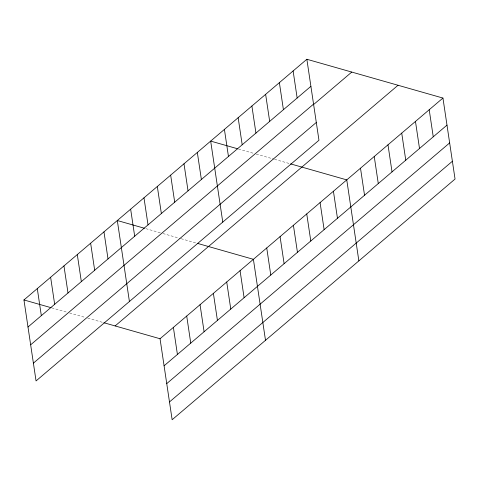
<?xml version="1.0" encoding="UTF-8"?>
<svg xmlns="http://www.w3.org/2000/svg" width="479" height="479" viewBox="0 0 479 479"><rect width="100%" height="100%" fill="white"/><g stroke="black" fill="none" stroke-linecap="round" stroke-linejoin="round"><path stroke-width="0.36" stroke-dasharray="2.4 1.8" d="M238.47 149.023L254.151 153.496M256.277 154.1L273.808 159.1M274.509 159.297L289.933 163.692M145.826 228.651L160.794 232.92M162.92 233.524L180.445 238.524M181.146 238.722L196.57 243.122M51.75 307.877L66.719 312.14M69.563 312.955L84.28 317.152M87.789 318.146L103.213 322.547"/><path stroke-width="0.72" d="M306.859 59.264L318.96 140.257L36.057 380.937L23.95 299.95L306.859 59.264L442.943 98.063L455.05 179.05L172.141 419.736L160.04 338.743L442.943 98.063M27.992 327.007L310.901 86.322M30.656 344.802L313.559 104.123M313.29 104.805L351.766 72.072M33.392 363.142L316.302 122.456M115.128 325.942L398.037 85.262M164.081 365.8L446.991 125.121M166.74 383.601L449.649 142.916M169.482 401.935L452.392 161.255M237.758 148.819L210.67 141.101L222.771 222.088M290.633 163.896L346.76 179.894L358.861 260.881M144.401 228.249L117.307 220.526L129.414 301.513M197.27 243.32L253.397 259.319L265.504 340.306M23.95 299.95L51.037 307.674M103.913 322.744L160.04 338.743M429.208 109.751L433.25 136.808M415.467 121.444L419.508 148.496M401.725 133.132L405.767 160.19M387.984 144.826L392.026 171.877M374.243 156.513L378.284 183.571M360.501 168.201L364.543 195.258M333.42 191.241L337.461 218.298M320.086 202.587L324.127 229.645M293.118 70.958L297.16 98.015M306.746 213.933L310.787 240.991M279.377 82.645L283.418 109.703M293.411 225.28L297.453 252.337M265.635 94.339L269.677 121.397M280.071 236.626L284.113 263.684M251.894 106.027L255.936 133.084M266.737 247.972L270.779 275.03M238.153 117.72L242.194 144.772M224.412 129.408L228.453 156.465M240.063 270.665L244.104 297.722M226.723 282.011L230.77 309.069M197.33 152.448L201.378 179.499M213.389 293.358L217.43 320.415M183.996 163.794L188.037 190.846M200.048 304.704L204.096 331.761M170.656 175.14L174.703 202.192M186.714 316.05L190.756 343.108M157.322 186.487L161.363 213.538M173.374 327.397L177.422 354.454M143.981 197.833L148.029 224.891M130.647 209.179L134.689 236.237M103.973 231.872L108.014 258.929M90.633 243.218L94.68 270.276M77.299 254.565L81.34 281.622M63.958 265.911L68.006 292.968M50.624 277.257L54.666 304.315M37.284 288.603L41.332 315.661"/></g></svg>
